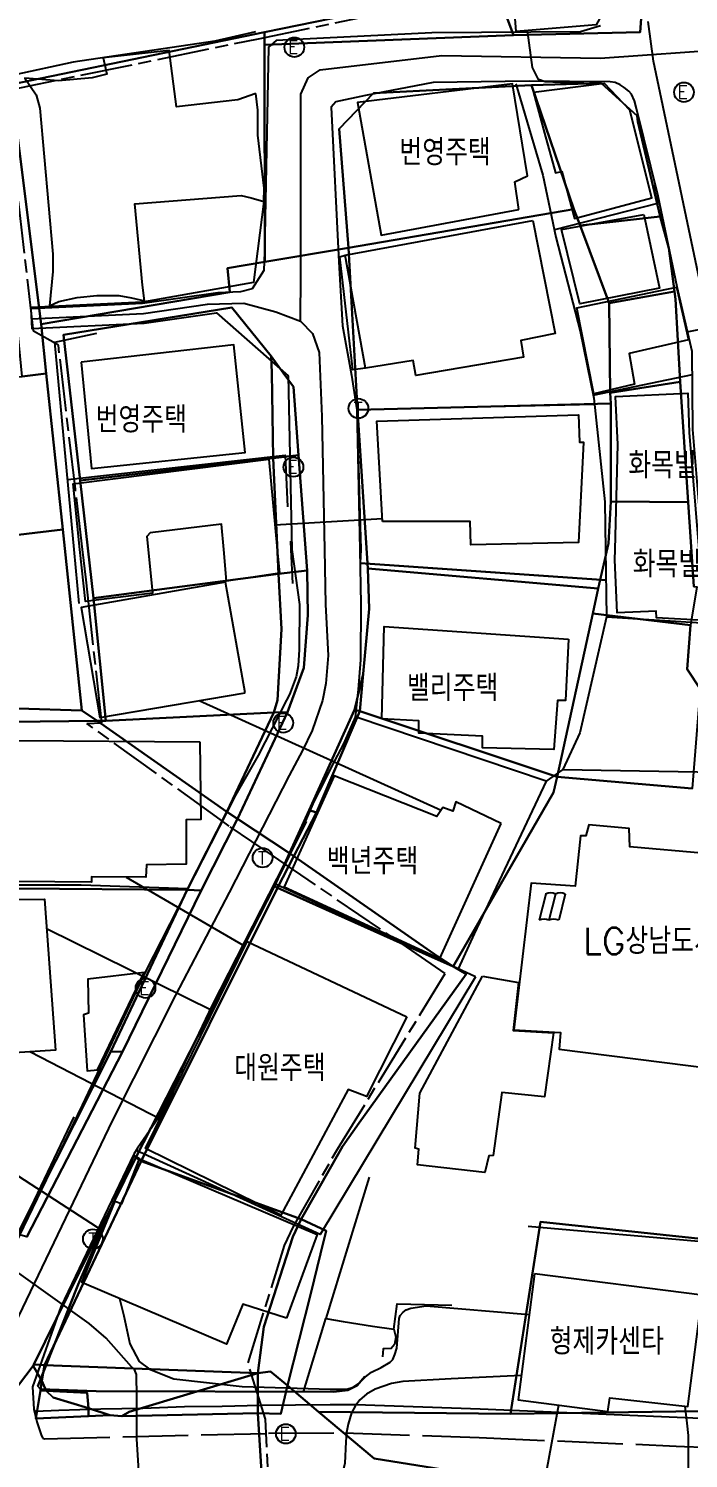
# Model space of a CAD drawing. Header units: feet. Extents: x 197796 to 199821, y 552499 to 555392.
# Drawn here: x 198933.8 to 198984.2, y 553313.8 to 553423 of the extents above; entities that cross this region are included whole.
import ezdxf

# ---------------------------------------------------------------- set-up
doc = ezdxf.new("R2010")
doc.units = ezdxf.units.FT
doc.header["$MEASUREMENT"] = 0
doc.linetypes.add('ANYANG2', pattern=[6, 5, -1])
doc.linetypes.add('JEON', pattern=[12, 4, -0.5, 1, -0.5, 4, -0.5, 1, -0.5])
for name, color, linetype in [('AAA001', 7, 'CONTINUOUS'), ('AAA002', 7, 'CONTINUOUS'), ('AAA008', 7, 'CONTINUOUS'), ('AAB116', 7, 'CONTINUOUS'), ('AAC001', 7, 'CONTINUOUS'), ('AD002', 7, 'CONTINUOUS'), ('AD0022', 1, 'CONTINUOUS'), ('AE001', 1, 'ANYANG2'), ('AZ0202', 7, 'CONTINUOUS'), ('AZ0203', 7, 'CONTINUOUS'), ('AZ080', 1, 'CONTINUOUS'), ('AZ0801', 7, 'CONTINUOUS'), ('CAA001', 7, 'CONTINUOUS'), ('CAA002', 30, 'CONTINUOUS'), ('DD001', 3, 'CONTINUOUS'), ('EA0018', 7, 'JEON'), ('wipco_image', 2, 'CONTINUOUS'), ('wipco_지적', 20, 'CONTINUOUS'), ('ZC002', 7, 'CONTINUOUS')]:
    doc.layers.add(name, color=color, linetype=linetype)
doc.styles.add('GHS', font='ROMANS', dxfattribs={"bigfont": 'NGSW.shx'})
doc.styles.add('NGSW', font='ROMANS.shx', dxfattribs={"bigfont": 'NGSW.shx'})
picture_1 = doc.add_image_def('image1.jpg', size_in_pixel=(8269, 5907))

# ---------------------------------------------------------------- blocks, each defined once
blk = doc.blocks.new('AZ0202')
at = {"layer": 'AZ0202'}
blk.add_circle((0, 0), 0.75, dxfattribs=at)
at = {"layer": 'AZ0202', "style": 'GHS'}
blk.add_text('E', height=1, dxfattribs=at).set_placement((-0.5, -0.48))
blk = doc.blocks.new('AZ0203')
at = {"layer": 'AZ0203'}
blk.add_circle((0, 0), 0.75, dxfattribs=at)
at = {"layer": 'AZ0203', "style": 'GHS'}
blk.add_text('T', height=1, dxfattribs=at).set_placement((-0.36, -0.52))
blk = doc.blocks.new('AAB116')
at = {"layer": 'AAB116'}
for points in [[(-0.5, 1), (-1, -1)], [(0.25, 1), (-0.25, -1)], [(1, 1), (0.5, -1)]]:
    blk.add_lwpolyline(points, dxfattribs=at)
for centre in [(-0.13, 0.17), (0.62, 0.17), (-0.63, -1.83), (0.12, -1.83)]:
    blk.add_arc(centre, 0.914, 65.7846, 114.2154, dxfattribs=at)

msp = doc.modelspace()

# ---------------------------------------------------------------- linework, layer by layer
at = {"layer": 'AAA001', "color": 255, "flags": 128}
for points in [[(198951.15, 553418.06), (198949.77, 553417.57), (198945.09, 553417.05), (198944.52, 553421.36), (198939.49, 553420.78), (198939.76, 553419.54), (198938.64, 553419.27), (198936.08, 553419.04), (198933.49, 553419.24), (198934.35, 553417.96), (198934.65, 553416.94), (198935.63, 553405.79), (198935.64, 553404.46), (198935.39, 553401.83), (198936.09, 553402.17), (198937.5, 553402.48), (198939.01, 553402.63), (198940.67, 553402.64), (198941.66, 553402.46), (198942.64, 553402.22), (198942.49, 553403.42), (198941.9, 553409.64), (198950.04, 553410.26), (198950.8, 553410.08), (198951.78, 553409.81), (198951.79, 553410.84), (198951.31, 553414.88), (198951.3, 553416.05), (198951.32, 553416.8)], [(198972.39, 553418.14), (198973.22, 553415.04), (198974.06, 553412), (198974.56, 553412.1), (198975.52, 553408.52), (198981.44, 553410.08), (198979.76, 553416.79), (198977.82, 553418.83)], [(198972.34, 553408.35), (198974.04, 553399.72), (198971.41, 553399.2), (198971.61, 553397.91), (198963.39, 553396.51), (198963.19, 553397.67), (198959.55, 553397.07), (198957.99, 553405.72)], [(198980.82, 553408.81), (198982.03, 553403.18), (198975.93, 553401.98), (198974.52, 553407.68)], [(198983.31, 553403.26), (198984.25, 553399.24), (198979.7, 553398.2), (198980.1, 553395.86), (198977, 553395.12), (198975.71, 553401.69)], [(198960.85, 553385.36), (198960.42, 553393.03), (198975.83, 553393.5), (198975.91, 553391.41), (198976.22, 553391.41), (198975.84, 553383.75), (198967.6, 553383.58), (198967.55, 553385.37)], [(198950.33, 553372.27), (198948.83, 553380.72), (198937.79, 553378.78), (198939.23, 553370.38)], [(198946.88, 553368.53), (198946.94, 553362.6), (198945.84, 553362.57), (198945.84, 553359.18), (198942.79, 553359.13), (198942.75, 553358.18), (198938.58, 553358.2), (198938.59, 553357.81), (198932.99, 553357.85), (198932.99, 553368.63)], [(198953.5, 553324.48), (198950.17, 553325.56), (198948.92, 553322.5), (198937.84, 553327.21), (198940.4, 553333.42), (198940.91, 553333.22), (198942.25, 553336.65), (198955.85, 553330.87)]]:
    msp.add_lwpolyline(points, close=True, dxfattribs=at)
for points in [[(198937.71, 553383.21), (198937.19, 553388.24), (198952.15, 553390.12), (198952.79, 553383.21)], [(198948.7, 553383.21), (198948.53, 553385.16), (198943.07, 553384.49), (198942.83, 553384.21), (198942.93, 553383.21)]]:
    msp.add_lwpolyline(points, dxfattribs=at)
at = {"layer": 'AAA001', "color": 255}
for points in [[(198942.93, 553383.21), (198943.25, 553379.89), (198938.12, 553379.24), (198937.71, 553383.21)], [(198952.79, 553383.21), (198952.96, 553381.42), (198948.91, 553380.8), (198948.7, 553383.21)]]:
    msp.add_lwpolyline(points, dxfattribs=at)
at = {"layer": 'AAA002', "color": 255, "flags": 128}
for points in [[(198978.42, 553431.96), (198978.69, 553426.04), (198977.19, 553423.3), (198971.06, 553422.8), (198970.7, 553427.4), (198969.67, 553427.42), (198969.12, 553434.95), (198974.08, 553435.33), (198974.45, 553431.7)], [(198971.26, 553409.21), (198970.96, 553411.31), (198971.92, 553411.76), (198970.78, 553418.79), (198958.92, 553417.38), (198960.74, 553407.25)], [(198937.79, 553397.53), (198938.6, 553389.41), (198950.34, 553390.62), (198949.48, 553398.86)], [(198975.05, 553376.36), (198974.83, 553371.68), (198974.23, 553371.67), (198973.94, 553367.94), (198968.49, 553368.07), (198968.49, 553368.95), (198963.63, 553369.19), (198963.62, 553370.14), (198960.78, 553370.28), (198960.96, 553377.34)], [(198969.92, 553362.29), (198966.45, 553363.94), (198966.22, 553363.23), (198965.45, 553363.5), (198965, 553362.81), (198957.15, 553365.92), (198953.31, 553357.44), (198965.23, 553351.96)], [(198962.69, 553347.5), (198959.62, 553341.43), (198958.22, 553341.96), (198953.06, 553332.36), (198942.73, 553337.45), (198950.49, 553353.28)]]:
    msp.add_lwpolyline(points, close=True, dxfattribs=at)
msp.add_lwpolyline([(198978.62, 553383.21), (198978.83, 553391.24), (198978.66, 553394.91), (198984.19, 553395.17), (198984.28, 553392.17), (198985.03, 553383.21)], dxfattribs=at)
at = {"layer": 'AAA002', "color": 255}
msp.add_lwpolyline([(198985.03, 553383.21), (198985.48, 553377.79), (198981.79, 553378), (198981.76, 553378.5), (198978.79, 553378.38), (198978.6, 553382.43), (198978.62, 553383.21)], dxfattribs=at)
msp.add_lwpolyline([(198932.71, 553356.48), (198935, 553356.49), (198935.83, 553344.97), (198932.71, 553344.77), (198932.71, 553338.64), (198931.58, 553338.51), (198931.68, 553334.01), (198930.24, 553333.92), (198930.49, 553327.72), (198929.56, 553325.84), (198929.57, 553325.17), (198925.87, 553319.05), (198918.66, 553319.1), (198918.27, 553350.37), (198931.36, 553350.27), (198931.39, 553351.27), (198932.71, 553351.27)], close=True, dxfattribs=at)
at = {"layer": 'AAA008', "color": 255, "flags": 128}
for points in [[(198998.87, 553362.15), (198989.04, 553363.29), (198988.81, 553361.92), (198985.76, 553362.18), (198985.55, 553359.98), (198979.74, 553360.5), (198979.71, 553361.9), (198976.63, 553362.17), (198976.39, 553361.35), (198975.97, 553361.34), (198975.58, 553357.49), (198972.2, 553357.72), (198970.88, 553346.53), (198974.46, 553346.32), (198974.34, 553345.05), (198986.23, 553343.54), (198986.28, 553344.85), (198990.32, 553344.54), (198991.01, 553351.87), (198997.68, 553351.17)], [(198968.49, 553350.62), (198971.23, 553350.14), (198970.84, 553346.47), (198973.91, 553346.29), (198973.24, 553341.39), (198969.97, 553341.74), (198969.29, 553336.91), (198968.97, 553336.9), (198968.66, 553335.61), (198963.51, 553336.21), (198963.63, 553337.39), (198963.34, 553337.47), (198963.69, 553341.68)], [(198972.46, 553327.88), (198971.21, 553318.24), (198978.07, 553317.36), (198978.23, 553318.41), (198984.18, 553317.75), (198985.28, 553326.25)]]:
    msp.add_lwpolyline(points, close=True, dxfattribs=at)
at = {"layer": 'AAC001', "color": 255, "flags": 128}
for points in [[(198951.12, 553422.77), (198948.01, 553422.05), (198937.19, 553420.46), (198932.72, 553419.49)], [(198971.04, 553418.79), (198973.1, 553411.81), (198974.1, 553407.08), (198975.95, 553399.89), (198977, 553394.78), (198977.84, 553386.86), (198977.9, 553383.21)], [(198981.54, 553411.07), (198981.87, 553409.66), (198973.98, 553407.64)], [(198951.78, 553409.81), (198950.99, 553403.61), (198942.48, 553402.11), (198933.95, 553401.7)], [(198959.55, 553397.07), (198958.56, 553396.96), (198957.58, 553405.58), (198957.99, 553405.72)], [(198937.27, 553383.21), (198935.78, 553399.06), (198939, 553399.75)], [(198976.96, 553395), (198984.54, 553396.6)], [(198977.05, 553394.31), (198958.88, 553393.89)], [(198936.77, 553388.58), (198953.39, 553390.42), (198953.58, 553386.49)], [(198959.14, 553383.21), (198959, 553390.4)], [(198953.81, 553383.85), (198953.84, 553383.21)], [(198977.98, 553378.07), (198975.94, 553369.22), (198974.62, 553366.42), (198989.3, 553366.16), (198989.31, 553365.08), (198992.89, 553365.05), (198993.55, 553365.05), (198997.12, 553365.07), (199002.5, 553365.05), (199006.52, 553363.97), (198998.53, 553347.03), (198998.44, 553344.76), (198998.97, 553337.26), (198999.77, 553329.05), (198971.99, 553331.48)], [(198973.36, 553365.51), (198958.74, 553370.43)], [(198974.62, 553366.42), (198973.36, 553365.51), (198967.85, 553353.86), (198966.62, 553351.19)], [(198967.96, 553350.56), (198952.66, 553357.65), (198955.04, 553362.43)], [(198945.95, 553357.3), (198937.8, 553357.58), (198932.71, 553357.57)], [(198967.96, 553350.56), (198956.07, 553330.89), (198942, 553337.3)], [(198937.23, 553339.87), (198933.95, 553332.98), (198932.71, 553330.5)], [(198959.48, 553320.02), (198958.9, 553319.34), (198958.19, 553318.99), (198957.13, 553318.85), (198938.95, 553318.92), (198934.7, 553319.07), (198934.5, 553319.3), (198937.57, 553327.06), (198941.79, 553336.86), (198942.25, 553336.65)]]:
    msp.add_lwpolyline(points, dxfattribs=at)
at = {"layer": 'AAC001', "color": 255}
for points in [[(198937.66, 553379.1), (198937.27, 553383.21)], [(198953.84, 553383.21), (198953.96, 553380.61)], [(198977.94, 553380.87), (198959.16, 553382.18), (198959.14, 553383.21)], [(198977.9, 553383.21), (198977.98, 553378.07), (198985.67, 553377.58), (198985.67, 553378.42)]]:
    msp.add_lwpolyline(points, dxfattribs=at)
at = {"layer": 'AD002', "color": 255, "flags": 128}
for points in [[(199001.23, 553424), (199001.03, 553420.94), (199001.03, 553415.92), (199001.23, 553412.11), (199001.71, 553408.37), (199004.53, 553398.75), (199005.74, 553393.58), (199006.54, 553389.24), (199007.61, 553385.3), (198993.02, 553384.09), (198988.6, 553384.03), (198987.99, 553384.62), (198987.34, 553385.97), (198986.35, 553395.47), (198985.83, 553400.31), (198981.56, 553420.53), (198981.15, 553423.57)], [(198954.58, 553400.67), (198954.59, 553404.26), (198954.59, 553418.02), (198955.16, 553419.26), (198956.08, 553419.87), (198965.37, 553420.96), (198977.48, 553420.75), (198987.54, 553421.47), (199001.11, 553422.1)], [(198933.99, 553400.85), (198942.56, 553401.26), (198947.45, 553401.96), (198950.23, 553402.03), (198952.69, 553401.37), (198954.58, 553400.67), (198955.49, 553399.72), (198956, 553398.27), (198956.19, 553393.39), (198956.4, 553383.21)]]:
    msp.add_lwpolyline(points, dxfattribs=at)
at = {"layer": 'AD002', "color": 255}
msp.add_lwpolyline([(198956.4, 553383.21), (198956.49, 553379.02), (198956.68, 553375.11), (198956.52, 553372.99), (198956.25, 553371.67), (198955.46, 553369.39), (198954.73, 553367.86), (198953.7, 553365.96), (198949.11, 553357.01), (198945.02, 553349.17), (198940.2, 553339.61), (198932.7, 553324.01), (198930.07, 553318.03), (198929.04, 553316.37), (198927.09, 553314.25), (198922.4, 553310.35)], dxfattribs=at)
at = {"layer": 'AD0022', "color": 255, "flags": 128}
for points in [[(198977.51, 553423.22), (198975.99, 553422.78), (198964.61, 553422.69), (198952.72, 553422.12), (198952.12, 553421.6), (198951.82, 553405.95), (198951.78, 553404.54), (198950.88, 553403.14), (198949.98, 553402.91), (198948.24, 553402.83), (198942.49, 553402.01), (198933.95, 553401.6), (198934.02, 553400.1), (198942.63, 553400.52), (198948.16, 553401.3), (198953.63, 553396.49), (198953.9, 553383.21)], [(198985.34, 553383.21), (198984.58, 553392.4), (198984.52, 553398.35), (198983.36, 553403.28), (198981.93, 553410.21), (198980.25, 553416.92), (198980.1, 553417.49), (198979.87, 553418), (198979.68, 553418.24), (198979.33, 553418.53), (198979.02, 553418.72), (198978.62, 553418.9), (198978.25, 553418.95), (198972.06, 553419), (198964.71, 553418.91), (198959.53, 553417.9), (198957.27, 553417.42), (198956.91, 553417.02), (198957.49, 553405.2), (198957.79, 553400.3), (198958.48, 553396.54), (198958.88, 553393.89), (198959.1, 553383.21)]]:
    msp.add_lwpolyline(points, dxfattribs=at)
at = {"layer": 'AD0022', "color": 255}
for points in [[(198953.9, 553383.21), (198954.49, 553379.02), (198954.46, 553375.59), (198954.39, 553374.34), (198954.24, 553373.5), (198953.74, 553372.15), (198953.51, 553371.72), (198951.34, 553367.48), (198949.59, 553364.45), (198942.69, 553350.92), (198937.87, 553340.76), (198932.71, 553330.03)], [(198959.1, 553383.21), (198959.19, 553379.04), (198959.15, 553374.78), (198958.97, 553372.51), (198958.74, 553370.42), (198957.85, 553368.37), (198957.17, 553367.08), (198956, 553364.75), (198955.51, 553363.79), (198954.61, 553361.73), (198947.81, 553348.41), (198943.72, 553339.8), (198942.1, 553337.47), (198941.83, 553337.01), (198936.24, 553325.36), (198934.07, 553319.25), (198934.17, 553317.54), (198934.31, 553317.39), (198936.09, 553317.45), (198939.31, 553317.55), (198942.52, 553317.61), (198945.7, 553317.75), (198948.59, 553317.76), (198951.47, 553317.85), (198954.19, 553317.87), (198956.84, 553317.89), (198958.81, 553317.9), (198968.32, 553317.56), (198985.18, 553316.84)]]:
    msp.add_lwpolyline(points, dxfattribs=at)
at = {"layer": 'AE001', "color": 255}
msp.add_lwpolyline([(198934.17, 553317.54), (198934.4, 553316.57), (198934.76, 553315.5), (198934.88, 553315.33), (198934.99, 553315.27), (198952.13, 553315.69), (198957.9, 553315.73), (198968.23, 553315.36), (198983.29, 553314.72), (198983.94, 553314.69), (198997.1, 553314.23), (198998.6, 553314.36), (199009.45, 553315.28), (199018.56, 553315.55), (199028.72, 553315.92), (199037.76, 553316.04), (199049.03, 553316.05), (199049.23, 553316.11), (199049.41, 553316.22), (199049.54, 553316.42), (199049.62, 553316.72), (199049.7, 553317.63)], dxfattribs=at)
at = {"layer": 'AZ080', "color": 255}
for points in [[(198959.16, 553382.18), (198966.89, 553381.65), (198977.94, 553380.87)], [(198942.25, 553336.65), (198941.82, 553336.91), (198937.57, 553327.06), (198934.5, 553319.3), (198934.7, 553319.07)]]:
    msp.add_lwpolyline(points, dxfattribs=at)
at = {"layer": 'AZ080', "color": 255, "flags": 128}
msp.add_lwpolyline([(198934.7, 553319.07), (198938.95, 553318.92), (198957.13, 553318.85), (198958.19, 553318.99), (198958.9, 553319.34), (198959.48, 553320.02)], dxfattribs=at)
at = {"layer": 'AZ0801', "color": 255, "flags": 128}
for points in [[(198959.22, 553383.21), (198959, 553390.4)], [(198959.81, 553335.26), (198956.52, 553324.47), (198957.83, 553324.23), (198960.07, 553323.88), (198961.72, 553323.64), (198961.85, 553323.04), (198961.76, 553322.48), (198961.5, 553322.16), (198960.89, 553322.15), (198960.84, 553321.54)], [(198961.72, 553323.64), (198961.97, 553325.58), (198966.13, 553325.49)], [(198954.81, 553318.86), (198956.52, 553324.47)]]:
    msp.add_lwpolyline(points, dxfattribs=at)
at = {"layer": 'AZ0801', "color": 255}
msp.add_lwpolyline([(198959.16, 553382.18), (198959.22, 553383.21)], dxfattribs=at)
at = {"layer": 'CAA001', "color": 255, "flags": 128}
for points, elevation in [([(198977.41, 553418.78), (198973.28, 553418.95), (198972.76, 553419.14), (198972.31, 553420.06), (198971.92, 553422.87)], 55), ([(198991.04, 553401.23), (198984.11, 553399.83)], 55), ([(198952.61, 553385.1), (198960.84, 553385.58)], 50), ([(198931.63, 553336.23), (198939.47, 553331.16)], 45), ([(198940.73, 553325.98), (198941.07, 553324.66), (198941.52, 553322.52), (198942.23, 553321.17), (198943.03, 553320.59), (198944.88, 553319.84), (198950.12, 553319.26), (198956.84, 553319.07), (198958.12, 553319.07), (198958.6, 553319.21), (198959.02, 553319.5), (198959.54, 553320.01), (198959.99, 553320.37), (198960.74, 553320.71), (198961.42, 553321.12), (198961.62, 553321.33), (198961.78, 553321.71), (198961.94, 553322.2), (198962.12, 553324.46), (198962.19, 553324.7), (198962.41, 553324.95), (198962.65, 553325.12), (198963.01, 553325.25), (198964.19, 553325.44), (198972.06, 553324.76)], 45)]:
    msp.add_lwpolyline(points, dxfattribs=dict(at, elevation=elevation))
at = {"layer": 'CAA002', "color": 255, "flags": 128}
for points, elevation in [([(198946.83, 553371.67), (198965.32, 553363.3)], 49), ([(198941.25, 553358.19), (198950.31, 553352.92)], 48), ([(198935.16, 553354.26), (198947.89, 553347.97)], 47), ([(198933.92, 553344.85), (198943.84, 553339.71)], 46), ([(198942.87, 553305.13), (198942.78, 553308.76), (198942.69, 553309.36), (198942.31, 553311.17), (198942.05, 553315.28), (198942.05, 553318.48), (198942.04, 553320.18), (198941.88, 553320.56), (198941.64, 553320.77), (198939.72, 553322.97), (198938.42, 553324.09), (198930.41, 553329.78)], 44), ([(198971.45, 553320.11), (198966.1, 553319.84), (198962.4, 553319.65), (198961.52, 553319.49), (198960.29, 553319.06), (198959.62, 553318.68), (198959.12, 553318.25), (198958.75, 553317.77), (198958.47, 553317.25), (198958.21, 553316.39), (198958.1, 553315.74), (198958.05, 553315.04), (198957.95, 553313.4), (198957.08, 553309.66), (198956.96, 553309.14), (198956.94, 553308.59), (198956.99, 553306.53), (198957.21, 553306.03), (198958.37, 553303.57), (198958.56, 553302.88), (198958.67, 553302.35), (198958.75, 553301.59), (198959.06, 553297.55)], 44), ([(198974.3, 553317.84), (198973.35, 553312.72), (198973.04, 553311.21), (198972.86, 553310.61), (198972.56, 553309.82), (198972.18, 553308.79), (198971.45, 553306.53), (198970.96, 553305.24), (198970.92, 553304.8), (198970.96, 553304.34), (198971.1, 553303.89), (198971.34, 553303.15), (198971.61, 553301.73), (198971.48, 553300.52), (198971.26, 553299.44)], 43), ([(198983.97, 553317.77), (198984.12, 553316.47), (198984.22, 553315.52), (198984.23, 553309.03), (198984.1, 553308.34), (198983.31, 553305.94), (198983.03, 553305.14), (198982.9, 553304.28), (198982.95, 553303.45), (198983.12, 553302.94), (198983.99, 553301.46), (198984.19, 553300.82), (198984.15, 553298.37), (198984.18, 553297.86)], 42)]:
    msp.add_lwpolyline(points, dxfattribs=dict(at, elevation=elevation))
at = {"layer": 'DD001', "color": 255, "flags": 128}
msp.add_lwpolyline([(198942.61, 553350.9), (198938.3, 553350.39), (198938.37, 553347.79), (198937.98, 553347.66), (198938.27, 553343.38), (198939.04, 553343.47)], close=True, dxfattribs=at)
at = {"layer": 'EA0018', "color": 255}
for points in [[(198937.91, 553383.21), (198937.36, 553387.82), (198936.06, 553398.82), (198934.16, 553399.91), (198932.94, 553410.48), (198931.9, 553418.25), (198951.35, 553422.25), (198968.8, 553425.84), (198968.65, 553427.22), (198968.32, 553434.53), (198968.01, 553438.01), (198968.08, 553444.49), (198968.19, 553450.42), (198967.9, 553456.87), (198967.42, 553463.47), (198965.28, 553475.7), (198964.32, 553481.16), (198963.32, 553486.54), (198961.96, 553492.46), (198959.86, 553499.99), (198956.99, 553509.8), (198953.76, 553519.1), (198950.72, 553527.7)], [(198952.59, 553302.64), (198951.9, 553316.78), (198950.56, 553321.07), (198953.36, 553330.05), (198954.03, 553331.5), (198957.39, 553337.39), (198965.64, 553350.83), (198952.91, 553359.51), (198952.5, 553359.78), (198949.12, 553362.09), (198948.43, 553362.59), (198938.24, 553369.93), (198939.37, 553369.97), (198938.39, 553379.01), (198938.19, 553380.89), (198937.91, 553383.21)]]:
    msp.add_lwpolyline(points, dxfattribs=at)
at = {"layer": 'wipco_지적', "color": 20}
for points in [[(198951.09, 553528.1), (198954.1, 553519.51), (198957.29, 553510.4), (198958.71, 553505.76), (198960.25, 553500.74), (198962.51, 553492.92), (198963.88, 553487.04), (198964.84, 553481.63), (198965.84, 553476.2), (198967.99, 553463.99), (198968.41, 553457.37), (198968.75, 553450.95), (198968.64, 553445.01), (198968.59, 553438.31), (198968.86, 553435.07), (198969.24, 553427.73), (198969.42, 553426.36), (198951.82, 553422.74), (198932.44, 553418.75)], [(198984.65, 553380.39), (198984.21, 553386.84), (198983.61, 553396.02), (198983.24, 553402.34), (198983.18, 553402.93), (198982.74, 553406.24), (198982.08, 553408.66), (198980.36, 553415.9), (198980.32, 553416.35), (198977.55, 553418.85), (198972.24, 553418.71), (198960.16, 553418.1), (198957.54, 553415.36), (198958.25, 553406.27), (198951.85, 553405.19), (198951.82, 553421.77), (198970.85, 553422.51), (198980.54, 553422.76), (198980.69, 553424.87)], [(198985.13, 553372.58), (198984.13, 553374.07), (198984.39, 553377.45)], [(198928.09, 553371.22), (198937.84, 553370.92), (198939.02, 553370.14), (198932.51, 553370.06)], [(198986.15, 553330.44), (198972.92, 553331.86), (198970.63, 553317.17), (198955.96, 553317.33), (198953.57, 553319.34), (198955.36, 553326.37), (198956.09, 553329.41), (198956.53, 553331.16), (198954.61, 553332.04), (198956.91, 553336.07), (198957.77, 553337.6), (198959.06, 553339.41), (198967.23, 553350.76), (198966.25, 553351.37), (198973.92, 553364.65), (198974.19, 553365.85), (198984.53, 553364.97)], [(198933.64, 553330.71), (198940.97, 553344.83), (198946.97, 553357.16), (198949.75, 553362.64), (198953.74, 553360.01), (198952.58, 553357.49), (198941.97, 553336.76), (198934.18, 553320.94), (198934.12, 553320.84), (198932.52, 553318.73)]]:
    msp.add_lwpolyline(points, dxfattribs=at)
for points in [[(198975.5, 553428.07), (198976.05, 553424.58), (198979.03, 553424.77), (198980.69, 553424.87), (198980.54, 553422.76), (198970.85, 553422.51), (198969.42, 553426.36), (198969.24, 553427.73), (198975.5, 553428.07)], [(198969.42, 553426.36), (198970.85, 553422.51), (198951.82, 553421.77), (198951.82, 553422.74), (198969.42, 553426.36)], [(198951.82, 553421.77), (198951.85, 553405.19), (198948.98, 553404.72), (198949.18, 553402.89), (198934.75, 553400.44), (198932.44, 553418.75), (198951.82, 553422.74), (198951.82, 553421.77)], [(198932.44, 553418.75), (198934.75, 553400.44), (198935.13, 553396.66), (198933.29, 553396.44), (198932.02, 553409.58), (198922.77, 553408.85), (198921.33, 553415.3), (198922.91, 553416.31), (198932.44, 553418.75)], [(198975.48, 553409.23), (198958.25, 553406.27), (198957.54, 553415.36), (198960.16, 553418.1), (198972.24, 553418.71), (198975.48, 553409.23)], [(198975.48, 553409.23), (198972.24, 553418.71), (198977.55, 553418.85), (198980.32, 553416.35), (198980.36, 553415.9), (198982.08, 553408.66), (198975.95, 553407.98), (198975.48, 553409.23)], [(198975.48, 553409.23), (198975.95, 553407.98), (198978.16, 553402.03), (198978.25, 553395.19), (198978.3, 553394.38), (198958.92, 553393.89), (198958.25, 553406.27), (198975.48, 553409.23)], [(198982.08, 553408.66), (198982.74, 553406.24), (198983.18, 553402.93), (198978.16, 553402.03), (198975.95, 553407.98), (198982.08, 553408.66)], [(198951.85, 553405.19), (198958.25, 553406.27), (198958.92, 553393.89), (198959.72, 553381.78), (198959.81, 553378.68), (198959.37, 553373.73), (198958.71, 553370.98), (198955.23, 553363.31), (198953.74, 553360.01), (198949.75, 553362.64), (198953.58, 553370.8), (198954.82, 553374.18), (198955.14, 553378.2), (198955.07, 553381.62), (198954.41, 553390.42), (198954.04, 553395.64), (198953.25, 553396.72), (198952.34, 553397.99), (198949.32, 553401.7), (198936.45, 553399.61), (198937.73, 553388.48), (198938.74, 553379.5), (198939.69, 553370.14), (198939.02, 553370.14), (198937.84, 553370.92), (198936.41, 553384.76), (198935.13, 553396.66), (198934.75, 553400.44), (198949.18, 553402.89), (198948.98, 553404.72), (198951.85, 553405.19)], [(198983.18, 553402.93), (198983.24, 553402.34), (198983.61, 553396.02), (198978.25, 553395.19), (198978.16, 553402.03), (198983.18, 553402.93)], [(198952.34, 553397.99), (198952.39, 553396.72), (198952.49, 553390.21), (198937.73, 553388.48), (198936.45, 553399.61), (198949.32, 553401.7), (198952.34, 553397.99)], [(198954.41, 553390.42), (198952.49, 553390.21), (198952.39, 553396.72), (198952.34, 553397.99), (198953.25, 553396.72), (198954.04, 553395.64), (198954.41, 553390.42)], [(198935.13, 553396.66), (198936.41, 553384.76), (198926.54, 553383.58), (198925.03, 553395.69), (198933.29, 553396.44), (198935.13, 553396.66)], [(198983.61, 553396.02), (198984.21, 553386.84), (198978.29, 553386.9), (198978.3, 553394.38), (198978.25, 553395.19), (198983.61, 553396.02)], [(198978.3, 553394.38), (198978.29, 553386.9), (198978.12, 553383.67), (198977.33, 553380.24), (198959.72, 553381.78), (198958.92, 553393.89), (198978.3, 553394.38)], [(198952.49, 553390.21), (198952.89, 553381.35), (198938.74, 553379.5), (198937.73, 553388.48), (198952.49, 553390.21)], [(198952.49, 553390.21), (198954.41, 553390.42), (198955.07, 553381.62), (198952.89, 553381.35), (198952.49, 553390.21)], [(198978.29, 553386.9), (198984.21, 553386.84), (198984.65, 553380.39), (198984.88, 553380.37), (198984.39, 553377.45), (198976.93, 553378.33), (198977.33, 553380.24), (198978.12, 553383.67), (198978.29, 553386.9)], [(198936.41, 553384.76), (198937.84, 553370.92), (198928.09, 553371.22), (198926.54, 553383.58), (198936.41, 553384.76)], [(198952.89, 553381.35), (198953.12, 553377.14), (198952.81, 553371.71), (198952.54, 553370.77), (198939.69, 553370.14), (198938.74, 553379.5), (198952.89, 553381.35)], [(198952.89, 553381.35), (198955.07, 553381.62), (198955.14, 553378.2), (198954.82, 553374.18), (198953.58, 553370.8), (198952.54, 553370.77), (198952.81, 553371.71), (198953.12, 553377.14), (198952.89, 553381.35)], [(198977.33, 553380.24), (198976.93, 553378.33), (198974.19, 553365.85), (198959.11, 553370.87), (198959.37, 553373.73), (198959.81, 553378.68), (198959.72, 553381.78), (198977.33, 553380.24)], [(198976.93, 553378.33), (198984.39, 553377.45), (198984.13, 553374.07), (198985.13, 553372.58), (198984.53, 553364.97), (198974.19, 553365.85), (198976.93, 553378.33)], [(198959.37, 553373.73), (198959.11, 553370.87), (198958.71, 553370.98), (198959.37, 553373.73)], [(198958.71, 553370.98), (198959.11, 553370.87), (198955.8, 553363.13), (198955.23, 553363.31), (198958.71, 553370.98)], [(198939.02, 553370.14), (198948.95, 553363.18), (198945.91, 553357.21), (198932.89, 553357.31), (198932.51, 553370.06), (198939.02, 553370.14)], [(198939.69, 553370.14), (198952.54, 553370.77), (198948.95, 553363.18), (198939.02, 553370.14), (198939.69, 553370.14)], [(198952.54, 553370.77), (198953.58, 553370.8), (198949.75, 553362.64), (198948.95, 553363.18), (198952.54, 553370.77)], [(198959.11, 553370.87), (198974.19, 553365.85), (198973.92, 553364.65), (198966.25, 553351.37), (198965.08, 553352.11), (198954.07, 553359.78), (198955.8, 553363.13), (198959.11, 553370.87)], [(198949.75, 553362.64), (198946.97, 553357.16), (198945.91, 553357.21), (198948.95, 553363.18), (198949.75, 553362.64)], [(198955.8, 553363.13), (198954.07, 553359.78), (198953.74, 553360.01), (198955.23, 553363.31), (198955.8, 553363.13)], [(198954.07, 553359.78), (198952.82, 553357.38), (198952.58, 553357.49), (198953.74, 553360.01), (198954.07, 553359.78)], [(198952.82, 553357.38), (198954.07, 553359.78), (198965.08, 553352.11), (198966.25, 553351.37), (198964.63, 553352.08), (198952.82, 553357.38)], [(198930.56, 553357.31), (198932.89, 553357.31), (198945.91, 553357.21), (198940.07, 553344.87), (198933.02, 553330.87), (198928.98, 553322.24), (198925.46, 553318.4), (198919.37, 553316.66), (198917.37, 553318.36), (198917.16, 553333.19), (198916.98, 553346.65), (198916.72, 553357.54), (198930.56, 553357.31)], [(198945.91, 553357.21), (198946.97, 553357.16), (198940.97, 553344.83), (198940.07, 553344.87), (198945.91, 553357.21)], [(198952.58, 553357.49), (198952.82, 553357.38), (198942.38, 553336.48), (198941.97, 553336.76), (198952.58, 553357.49)], [(198966.25, 553351.37), (198967.23, 553350.76), (198959.06, 553339.41), (198957.77, 553337.6), (198956.91, 553336.07), (198954.61, 553332.04), (198942.38, 553336.48), (198952.82, 553357.38), (198964.63, 553352.08), (198966.25, 553351.37)], [(198940.07, 553344.87), (198940.97, 553344.83), (198933.64, 553330.71), (198933.02, 553330.87), (198940.07, 553344.87)], [(198942.38, 553336.48), (198934.99, 553320.89), (198934.18, 553320.94), (198941.97, 553336.76), (198942.38, 553336.48)], [(198942.38, 553336.48), (198954.61, 553332.04), (198953.99, 553330.7), (198951.76, 553323.83), (198951.31, 553320.29), (198934.99, 553320.89), (198942.38, 553336.48)], [(198954.61, 553332.04), (198956.53, 553331.16), (198956.09, 553329.41), (198955.36, 553326.37), (198953.57, 553319.34), (198952.27, 553320.41), (198951.31, 553320.29), (198951.76, 553323.83), (198953.99, 553330.7), (198954.61, 553332.04)], [(198986.15, 553330.44), (198985.09, 553317.37), (198970.63, 553317.17), (198972.92, 553331.86), (198986.15, 553330.44)], [(198934.12, 553320.84), (198934.8, 553319.7), (198934.69, 553318.97), (198934.34, 553316.83), (198938.35, 553317.01), (198939.99, 553317.07), (198940.91, 553317.01), (198951.32, 553317.23), (198952.02, 553305.76), (198952.04, 553305.45), (198944.49, 553305.28), (198938.24, 553305.19), (198925.4, 553304.93), (198925.21, 553313.38), (198927.49, 553314.28), (198931.44, 553317.16), (198932.52, 553318.73), (198934.12, 553320.84)], [(198934.18, 553320.94), (198934.99, 553320.89), (198934.8, 553319.7), (198934.12, 553320.84), (198934.18, 553320.94)], [(198951.31, 553320.29), (198941.47, 553317.33), (198940.91, 553317.01), (198939.99, 553317.07), (198938.35, 553317.61), (198938.26, 553318.78), (198935.13, 553318.93), (198934.8, 553319.7), (198934.99, 553320.89), (198951.31, 553320.29)], [(198934.69, 553318.97), (198934.8, 553319.7), (198935.13, 553318.93), (198934.69, 553318.97)], [(198951.31, 553320.29), (198951.32, 553317.23), (198940.91, 553317.01), (198941.47, 553317.33), (198951.31, 553320.29)], [(198951.31, 553320.29), (198952.27, 553320.41), (198953.57, 553319.34), (198953.07, 553317.19), (198951.32, 553317.23), (198951.31, 553320.29)], [(198935.13, 553318.93), (198935.65, 553318.43), (198938.35, 553317.61), (198938.35, 553317.01), (198934.34, 553316.83), (198934.69, 553318.97), (198935.13, 553318.93)], [(198938.35, 553317.61), (198935.65, 553318.43), (198935.13, 553318.93), (198938.26, 553318.78), (198938.35, 553317.61)], [(198955.96, 553317.33), (198960.2, 553313.77), (198970.08, 553312.19), (198984.44, 553309.72), (198984.86, 553308.72), (198997.43, 553306.25), (198997.58, 553304.86), (198990.88, 553304.51), (198991.07, 553302.38), (198991.19, 553302.13), (198987.24, 553301.93), (198986.68, 553302.33), (198984.96, 553301.6), (198958.38, 553304.78), (198952.23, 553302.88), (198952.04, 553305.45), (198952.02, 553305.76), (198951.32, 553317.23), (198953.07, 553317.19), (198953.57, 553319.34), (198955.96, 553317.33)], [(198939.99, 553317.07), (198938.35, 553317.01), (198938.35, 553317.61), (198939.99, 553317.07)], [(198997.49, 553317.63), (199003.44, 553317.57), (199003.37, 553316.41), (199009.97, 553313.93), (199008.49, 553305.76), (199008.41, 553305.3), (199008.92, 553304.5), (198997.43, 553306.25), (198984.86, 553308.72), (198984.44, 553309.72), (198970.08, 553312.19), (198960.2, 553313.77), (198955.96, 553317.33), (198970.63, 553317.17), (198985.09, 553317.37), (198997.49, 553317.63)]]:
    msp.add_lwpolyline(points, close=True, dxfattribs=at)

# ---------------------------------------------------------------- block references
at = {"layer": 'AAB116', "color": 255}
msp.add_blockref('AAB116', (198973.82, 553355.89), dxfattribs=at)
at = {"layer": 'AZ0202', "color": 255}
for p in [(198954.1, 553421.6), (198983.89, 553418.16), (198954.03, 553389.52), (198953.25, 553369.97), (198942.72, 553349.7), (198953.45, 553315.65)]:
    msp.add_blockref('AZ0202', p, dxfattribs=at)
at = {"layer": 'AZ0203', "color": 255}
for p in [(198959, 553394), (198951.67, 553359.67), (198938.7, 553330.54)]:
    msp.add_blockref('AZ0203', p, dxfattribs=at)

# ---------------------------------------------------------------- texts
at = {"layer": 'ZC002', "style": 'NGSW'}
for s, p in [('번영주택', (198962.13, 553412.56)), ('번영주택', (198938.9, 553392.14)), ('화목빌라', (198979.64, 553388.65)), ('화목빌라', (198979.97, 553381.1)), ('밸리주택', (198962.71, 553371.63)), ('백년주택', (198956.58, 553358.39)), ('LG상남도서관', (198976.16, 553352.3)), ('대원주택', (198949.5, 553342.6)), ('형제카센타', (198973.62, 553321.7))]:
    msp.add_text(s, height=2, dxfattribs=at).set_placement(p)

# ---------------------------------------------------------------- pictures from other files: only their frames are drawn
at = {"layer": 'wipco_image'}
image = msp.add_image(picture_1, insert=(198928.54, 553018.66), size_in_units=(698.97, 499.31), rotation=5.99868, dxfattribs=at)
image.dxf.flags = 7

doc.saveas('drawing.dxf')
